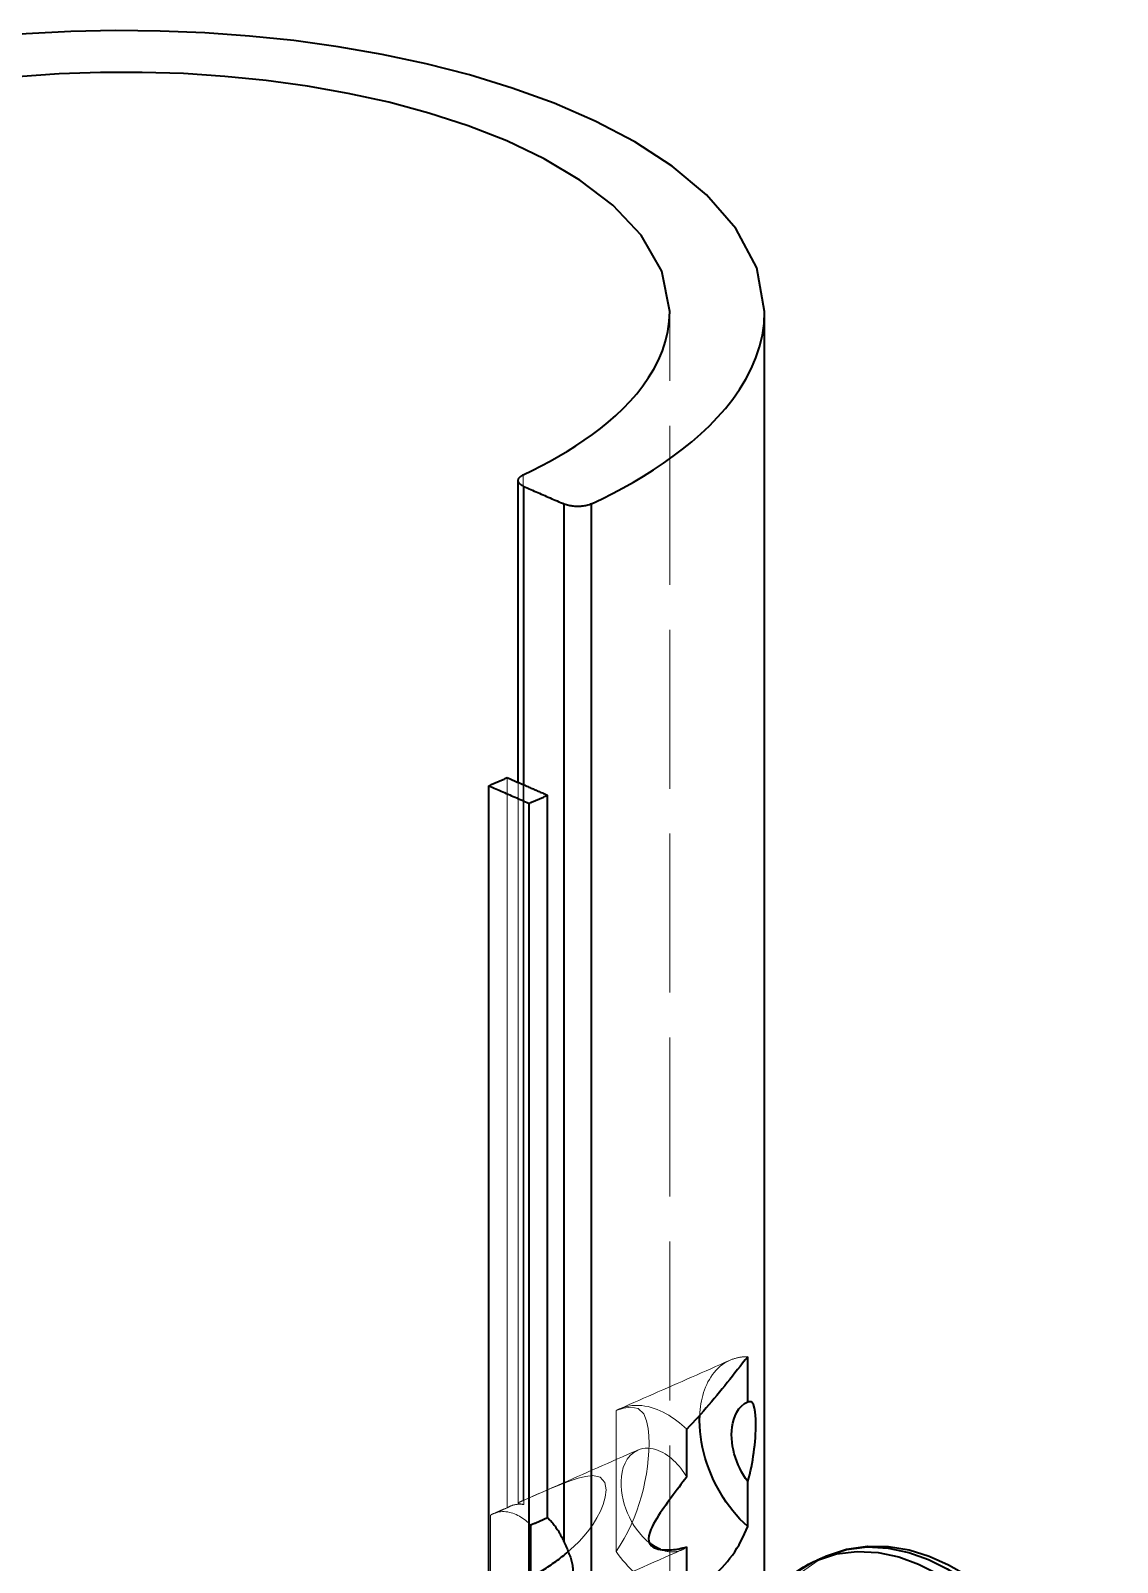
# Model space of a CAD drawing. Header units: millimetres. Extents: x 10 to 410, y 10 to 287.
# Drawn here: x 311.97 to 318.03, y 201.09 to 209.62 of the extents above; entities that cross this region are included whole.
import ezdxf

# ---------------------------------------------------------------- set-up
doc = ezdxf.new("R2010")
doc.units = ezdxf.units.MM
doc.linetypes.add('DASHED', pattern=[0.75, 0.5, -0.25])
doc.layers.add('HIDDEN', color=8, linetype='DASHED', lineweight=18)
doc.layers.add('VISIBLE', color=7, linetype='CONTINUOUS', lineweight=35)

msp = doc.modelspace()

# ---------------------------------------------------------------- linework, layer by layer
at = {"layer": 'HIDDEN'}
for points in [[(315.5361, 181.9274), (315.5361, 183.0634), (315.5361, 184.1994), (315.5361, 185.3355), (315.5361, 186.4715), (315.5361, 187.6075), (315.5361, 188.7436), (315.5361, 189.8796), (315.5361, 191.0156), (315.5361, 192.1517), (315.5361, 193.2877), (315.5361, 194.4237), (315.5361, 195.5598), (315.5361, 196.6958), (315.5361, 197.8318), (315.5361, 198.9679), (315.5361, 200.1039), (315.5361, 201.2399), (315.5361, 202.376), (315.5361, 203.512), (315.5361, 204.648), (315.5361, 205.7841), (315.5361, 206.9201), (315.5361, 208.0561)], [(314.72, 201.4328), (314.72, 201.6812), (314.72, 201.9296), (314.72, 202.1781), (314.72, 202.4265), (314.72, 202.6749), (314.72, 202.9234), (314.72, 203.1718), (314.72, 203.4203), (314.72, 203.6687), (314.72, 203.9171), (314.72, 204.1656), (314.72, 204.414), (314.72, 204.6625), (314.72, 204.9109), (314.72, 205.1593), (314.72, 205.4078), (314.72, 205.6562), (314.72, 205.9046), (314.72, 206.1531), (314.72, 206.4015), (314.72, 206.65), (314.72, 206.8984), (314.72, 207.1468)], [(314.6303, 201.3915), (314.6303, 201.5684), (314.6303, 201.7453), (314.6303, 201.9221), (314.6303, 202.099), (314.6303, 202.2759), (314.6303, 202.4528), (314.6303, 202.6297), (314.6303, 202.8066), (314.6303, 202.9835), (314.6303, 203.1604), (314.6303, 203.3373), (314.6303, 203.5142), (314.6303, 203.6911), (314.6303, 203.868), (314.6303, 204.0449), (314.6303, 204.2218), (314.6303, 204.3986), (314.6303, 204.5755), (314.6303, 204.7524), (314.6303, 204.9293), (314.6303, 205.1062), (314.6303, 205.2831), (314.6303, 205.46)], [(314.6916, 201.418), (314.6916, 201.5926), (314.6916, 201.7672), (314.6916, 201.9417), (314.6916, 202.1163), (314.6916, 202.2909), (314.6916, 202.4655), (314.6916, 202.64), (314.6916, 202.8146), (314.6916, 202.9892), (314.6916, 203.1638), (314.6916, 203.3383), (314.6916, 203.5129), (314.6916, 203.6875), (314.6916, 203.8621), (314.6916, 204.0366), (314.6916, 204.2112), (314.6916, 204.3858), (314.6916, 204.5603), (314.6916, 204.7349), (314.6916, 204.9095), (314.6916, 205.0841), (314.6916, 205.2586), (314.6916, 205.4332)], [(314.7227, 201.4103), (314.7227, 201.5846), (314.7227, 201.7589), (314.7227, 201.9332), (314.7227, 202.1075), (314.7227, 202.2819), (314.7227, 202.4562), (314.7227, 202.6305), (314.7227, 202.8048), (314.7227, 202.9791), (314.7227, 203.1535), (314.7227, 203.3278), (314.7227, 203.5021), (314.7227, 203.6764), (314.7227, 203.8507), (314.7227, 204.0251), (314.7227, 204.1994), (314.7227, 204.3737), (314.7227, 204.548), (314.7227, 204.7223), (314.7227, 204.8967), (314.7227, 205.071), (314.7227, 205.2453), (314.7227, 205.4196)], [(315.2563, 201.9431), (315.2831, 201.9549), (315.3099, 201.9667), (315.3366, 201.9785), (315.3634, 201.9903), (315.3902, 202.0021), (315.417, 202.0138), (315.4437, 202.0256), (315.4705, 202.0374), (315.4973, 202.0492), (315.5241, 202.061), (315.5508, 202.0728), (315.5776, 202.0845), (315.6044, 202.0963), (315.6312, 202.1081), (315.658, 202.1199), (315.6847, 202.1317), (315.7115, 202.1435), (315.7383, 202.1552), (315.7651, 202.167), (315.7918, 202.1788), (315.8186, 202.1906), (315.8454, 202.2024), (315.8722, 202.2142)], [(315.7034, 201.9077), (315.7043, 201.9237), (315.7058, 201.9396), (315.7077, 201.9555), (315.7101, 201.9714), (315.713, 201.9871), (315.7164, 202.0028), (315.7203, 202.0183), (315.7249, 202.0337), (315.73, 202.0488), (315.7357, 202.0638), (315.7421, 202.0785), (315.7491, 202.0929), (315.7568, 202.107), (315.7652, 202.1206), (315.7743, 202.1338), (315.7841, 202.1464), (315.7946, 202.1585), (315.8059, 202.1699), (315.8179, 202.1805), (315.8306, 202.1903), (315.8439, 202.1992), (315.8577, 202.2072), (315.8722, 202.2142)], [(315.8722, 202.2142), (315.8762, 202.2159), (315.8803, 202.2175), (315.8844, 202.2191), (315.8885, 202.2206), (315.8927, 202.222), (315.8969, 202.2234), (315.9011, 202.2246), (315.9054, 202.2258), (315.9096, 202.2269), (315.9139, 202.2279), (315.9182, 202.2288), (315.9226, 202.2296), (315.9269, 202.2304), (315.9312, 202.2311), (315.9356, 202.2317), (315.94, 202.2322), (315.9444, 202.2326), (315.9487, 202.233), (315.9531, 202.2333), (315.9575, 202.2335), (315.9619, 202.2336), (315.9663, 202.2337), (315.9707, 202.2337)], [(315.2373, 201.1487), (315.2606, 201.1842), (315.2823, 201.2207), (315.3023, 201.2582), (315.3207, 201.2965), (315.3375, 201.3355), (315.3527, 201.3752), (315.3662, 201.4154), (315.3783, 201.4562), (315.3889, 201.4973), (315.3979, 201.5388), (315.4056, 201.5806), (315.4118, 201.6226), (315.4165, 201.6649), (315.4196, 201.7072), (315.4208, 201.7497), (315.4198, 201.7921), (315.4159, 201.8344), (315.4073, 201.876), (315.3909, 201.915), (315.3607, 201.9443), (315.3196, 201.953), (315.2777, 201.9467), (315.2373, 201.9337)], [(315.2373, 201.9337), (315.2381, 201.9341), (315.2389, 201.9346), (315.2397, 201.935), (315.2405, 201.9355), (315.2413, 201.9359), (315.2422, 201.9363), (315.243, 201.9367), (315.2438, 201.9372), (315.2446, 201.9376), (315.2454, 201.938), (315.2463, 201.9384), (315.2471, 201.9388), (315.2479, 201.9392), (315.2488, 201.9397), (315.2496, 201.9401), (315.2504, 201.9405), (315.2513, 201.9408), (315.2521, 201.9412), (315.2529, 201.9416), (315.2538, 201.942), (315.2546, 201.9424), (315.2555, 201.9428), (315.2563, 201.9431)], [(315.2373, 201.1487), (315.2373, 201.1828), (315.2373, 201.2169), (315.2373, 201.2511), (315.2373, 201.2852), (315.2373, 201.3193), (315.2373, 201.3535), (315.2373, 201.3876), (315.2373, 201.4217), (315.2373, 201.4558), (315.2373, 201.49), (315.2373, 201.5241), (315.2373, 201.5582), (315.2373, 201.5924), (315.2373, 201.6265), (315.2373, 201.6606), (315.2373, 201.6948), (315.2373, 201.7289), (315.2373, 201.763), (315.2373, 201.7972), (315.2373, 201.8313), (315.2373, 201.8654), (315.2373, 201.8995), (315.2373, 201.9337)], [(315.2563, 201.9431), (315.2731, 201.9497), (315.2903, 201.955), (315.3079, 201.9588), (315.3257, 201.9614), (315.3437, 201.9626), (315.3617, 201.9625), (315.3796, 201.9612), (315.3975, 201.9588), (315.4152, 201.9554), (315.4326, 201.9509), (315.4498, 201.9456), (315.4667, 201.9394), (315.4833, 201.9324), (315.4996, 201.9247), (315.5155, 201.9163), (315.5311, 201.9072), (315.5463, 201.8976), (315.5612, 201.8875), (315.5758, 201.8769), (315.59, 201.8658), (315.6038, 201.8543), (315.6173, 201.8423), (315.6304, 201.83)], [(314.7143, 201.4303), (314.7423, 201.4426), (314.7703, 201.4549), (314.7982, 201.4672), (314.8262, 201.4795), (314.8542, 201.4918), (314.8821, 201.5041), (314.9101, 201.5164), (314.938, 201.5287), (314.966, 201.541), (314.994, 201.5533), (315.0219, 201.5656), (315.0499, 201.5779), (315.0778, 201.5902), (315.1058, 201.6026), (315.1338, 201.6149), (315.1617, 201.6272), (315.1897, 201.6395), (315.2176, 201.6518), (315.2456, 201.6641), (315.2736, 201.6764), (315.3015, 201.6887), (315.3295, 201.701), (315.3574, 201.7133)], [(315.422, 201.1973), (315.4023, 201.2142), (315.384, 201.2325), (315.3669, 201.252), (315.3511, 201.2726), (315.3365, 201.294), (315.3232, 201.3163), (315.3111, 201.3393), (315.3003, 201.3629), (315.2909, 201.387), (315.2827, 201.4117), (315.276, 201.4367), (315.2707, 201.4621), (315.267, 201.4878), (315.265, 201.5137), (315.2648, 201.5396), (315.2666, 201.5655), (315.2707, 201.5911), (315.2773, 201.6162), (315.2868, 201.6403), (315.2995, 201.663), (315.3155, 201.6833), (315.335, 201.7004), (315.3574, 201.7133)], [(315.3574, 201.7133), (315.3712, 201.7184), (315.3855, 201.7218), (315.4, 201.7237), (315.4147, 201.7239), (315.4293, 201.7227), (315.4437, 201.7202), (315.4579, 201.7164), (315.4718, 201.7116), (315.4853, 201.7058), (315.4984, 201.6991), (315.511, 201.6917), (315.5233, 201.6837), (315.5351, 201.675), (315.5465, 201.6657), (315.5574, 201.656), (315.568, 201.6458), (315.5781, 201.6352), (315.5879, 201.6242), (315.5972, 201.6128), (315.6061, 201.6012), (315.6146, 201.5892), (315.6227, 201.577), (315.6304, 201.5645)], [(314.9706, 201.1479), (315.0013, 201.1756), (315.0307, 201.2047), (315.0586, 201.2352), (315.0847, 201.2673), (315.1088, 201.3009), (315.1306, 201.336), (315.1496, 201.3727), (315.1653, 201.4109), (315.1766, 201.4507), (315.1814, 201.4917), (315.1746, 201.5322), (315.1476, 201.5624), (315.1076, 201.571), (315.0665, 201.5668), (315.0264, 201.5569), (314.987, 201.5442), (314.9482, 201.5299), (314.9098, 201.5146), (314.8717, 201.4987), (314.8336, 201.4824), (314.7957, 201.466), (314.7578, 201.4494), (314.72, 201.4328)], [(314.555, 201.3601), (314.559, 201.3619), (314.5631, 201.3637), (314.5671, 201.3655), (314.5712, 201.3673), (314.5752, 201.3691), (314.5793, 201.3709), (314.5834, 201.3726), (314.5874, 201.3744), (314.5915, 201.3762), (314.5955, 201.378), (314.5996, 201.3798), (314.6036, 201.3816), (314.6077, 201.3834), (314.6118, 201.3851), (314.6158, 201.3869), (314.6199, 201.3887), (314.6239, 201.3905), (314.628, 201.3923), (314.632, 201.3941), (314.6361, 201.3959), (314.6402, 201.3976), (314.6442, 201.3994), (314.6483, 201.4012)], [(314.6303, 201.3915), (314.6311, 201.392), (314.6318, 201.3924), (314.6326, 201.3929), (314.6333, 201.3934), (314.6341, 201.3938), (314.6348, 201.3943), (314.6356, 201.3947), (314.6364, 201.3952), (314.6372, 201.3956), (314.6379, 201.3961), (314.6387, 201.3965), (314.6395, 201.3969), (314.6403, 201.3973), (314.6411, 201.3978), (314.6418, 201.3982), (314.6426, 201.3986), (314.6434, 201.399), (314.6442, 201.3993), (314.645, 201.3997), (314.6458, 201.4001), (314.6467, 201.4005), (314.6475, 201.4009), (314.6483, 201.4012)], [(314.6483, 201.4012), (314.6513, 201.4025), (314.6544, 201.4037), (314.6575, 201.4048), (314.6606, 201.4059), (314.6638, 201.4068), (314.667, 201.4077), (314.6702, 201.4085), (314.6734, 201.4092), (314.6766, 201.4098), (314.6799, 201.4104), (314.6832, 201.4108), (314.6864, 201.4112), (314.6897, 201.4115), (314.693, 201.4117), (314.6963, 201.4119), (314.6996, 201.4119), (314.7029, 201.4119), (314.7062, 201.4118), (314.7095, 201.4116), (314.7128, 201.4114), (314.7161, 201.4111), (314.7194, 201.4107), (314.7227, 201.4103)], [(314.6916, 201.418), (314.692, 201.4191), (314.6928, 201.4199), (314.6938, 201.4205), (314.6947, 201.4211), (314.6957, 201.4217), (314.6967, 201.4222), (314.6977, 201.4227), (314.6988, 201.4233), (314.6998, 201.4237), (314.7008, 201.4242), (314.7018, 201.4247), (314.7029, 201.4252), (314.7039, 201.4257), (314.705, 201.4261), (314.706, 201.4266), (314.707, 201.4271), (314.7081, 201.4275), (314.7091, 201.428), (314.7102, 201.4284), (314.7112, 201.4289), (314.7123, 201.4294), (314.7133, 201.4298), (314.7143, 201.4303)], [(314.7227, 201.4103), (314.7213, 201.4105), (314.7199, 201.4107), (314.7184, 201.4109), (314.717, 201.4111), (314.7156, 201.4113), (314.7142, 201.4116), (314.7128, 201.4118), (314.7114, 201.412), (314.71, 201.4123), (314.7086, 201.4125), (314.7073, 201.4127), (314.7059, 201.413), (314.7045, 201.4133), (314.7031, 201.4135), (314.7017, 201.4138), (314.7003, 201.4141), (314.6989, 201.4144), (314.6975, 201.4148), (314.6962, 201.4152), (314.6948, 201.4156), (314.6935, 201.4161), (314.6923, 201.4169), (314.6916, 201.418)], [(314.7143, 201.4303), (314.7146, 201.4304), (314.7148, 201.4305), (314.7151, 201.4306), (314.7153, 201.4307), (314.7156, 201.4308), (314.7158, 201.4309), (314.7161, 201.431), (314.7163, 201.4311), (314.7165, 201.4313), (314.7168, 201.4314), (314.717, 201.4315), (314.7173, 201.4316), (314.7175, 201.4317), (314.7178, 201.4318), (314.718, 201.4319), (314.7183, 201.432), (314.7185, 201.4321), (314.7187, 201.4322), (314.719, 201.4323), (314.7192, 201.4324), (314.7195, 201.4325), (314.7197, 201.4327), (314.72, 201.4328)], [(314.537, 201.3504), (314.5411, 201.3522), (314.5451, 201.354), (314.5492, 201.3558), (314.5532, 201.3575), (314.5573, 201.3593), (314.5613, 201.3611), (314.5654, 201.3629), (314.5695, 201.3647), (314.5735, 201.3665), (314.5776, 201.3683), (314.5816, 201.37), (314.5857, 201.3718), (314.5897, 201.3736), (314.5938, 201.3754), (314.5979, 201.3772), (314.6019, 201.379), (314.606, 201.3808), (314.61, 201.3825), (314.6141, 201.3843), (314.6181, 201.3861), (314.6222, 201.3879), (314.6263, 201.3897), (314.6303, 201.3915)], [(314.537, 201.3504), (314.5378, 201.3509), (314.5385, 201.3514), (314.5393, 201.3518), (314.54, 201.3523), (314.5408, 201.3528), (314.5415, 201.3532), (314.5423, 201.3537), (314.5431, 201.3541), (314.5438, 201.3546), (314.5446, 201.355), (314.5454, 201.3554), (314.5462, 201.3559), (314.547, 201.3563), (314.5477, 201.3567), (314.5485, 201.3571), (314.5493, 201.3575), (314.5501, 201.3579), (314.5509, 201.3583), (314.5517, 201.3587), (314.5525, 201.359), (314.5533, 201.3594), (314.5542, 201.3598), (314.555, 201.3601)], [(314.537, 200.9362), (314.537, 200.9543), (314.537, 200.9723), (314.537, 200.9903), (314.537, 201.0083), (314.537, 201.0263), (314.537, 201.0443), (314.537, 201.0623), (314.537, 201.0803), (314.537, 201.0983), (314.537, 201.1163), (314.537, 201.1343), (314.537, 201.1523), (314.537, 201.1703), (314.537, 201.1883), (314.537, 201.2063), (314.537, 201.2244), (314.537, 201.2424), (314.537, 201.2604), (314.537, 201.2784), (314.537, 201.2964), (314.537, 201.3144), (314.537, 201.3324), (314.537, 201.3504)], [(314.555, 201.3601), (314.5642, 201.3638), (314.5738, 201.3667), (314.5835, 201.3688), (314.5934, 201.3702), (314.6034, 201.3708), (314.6133, 201.3707), (314.6233, 201.37), (314.6331, 201.3686), (314.6429, 201.3666), (314.6526, 201.3641), (314.6621, 201.3611), (314.6714, 201.3576), (314.6806, 201.3537), (314.6895, 201.3493), (314.6983, 201.3446), (314.7069, 201.3396), (314.7153, 201.3342), (314.7235, 201.3286), (314.7316, 201.3226), (314.7394, 201.3164), (314.747, 201.31), (314.7544, 201.3033), (314.7616, 201.2965)], [(314.8932, 200.8447), (314.924, 200.8583), (314.9548, 200.8719), (314.9857, 200.8855), (315.0165, 200.899), (315.0473, 200.9126), (315.0782, 200.9262), (315.109, 200.9397), (315.1398, 200.9533), (315.1707, 200.9669), (315.2015, 200.9804), (315.2323, 200.994), (315.2632, 201.0076), (315.294, 201.0211), (315.3248, 201.0347), (315.3557, 201.0483), (315.3865, 201.0619), (315.4173, 201.0754), (315.4482, 201.089), (315.479, 201.1026), (315.5098, 201.1161), (315.5407, 201.1297), (315.5715, 201.1433), (315.6023, 201.1568)], [(315.6304, 200.9084), (315.6095, 200.9074), (315.5886, 200.9081), (315.5678, 200.9104), (315.5473, 200.9142), (315.527, 200.9192), (315.507, 200.9256), (315.4875, 200.933), (315.4684, 200.9415), (315.4497, 200.9509), (315.4315, 200.9612), (315.4138, 200.9723), (315.3965, 200.9841), (315.3797, 200.9965), (315.3634, 201.0096), (315.3475, 201.0233), (315.3321, 201.0374), (315.3172, 201.0521), (315.3028, 201.0672), (315.2888, 201.0828), (315.2752, 201.0987), (315.2621, 201.115), (315.2495, 201.1317), (315.2373, 201.1487)], [(315.6023, 201.1568), (315.5976, 201.1549), (315.5927, 201.1531), (315.5878, 201.1515), (315.5828, 201.1501), (315.5778, 201.149), (315.5727, 201.148), (315.5676, 201.1472), (315.5624, 201.1467), (315.5573, 201.1463), (315.5521, 201.1461), (315.5469, 201.1462), (315.5418, 201.1464), (315.5366, 201.1467), (315.5315, 201.1473), (315.5264, 201.148), (315.5213, 201.1489), (315.5162, 201.1499), (315.5112, 201.1511), (315.5062, 201.1524), (315.5012, 201.1539), (315.4963, 201.1555), (315.4914, 201.1572), (315.4866, 201.1591)], [(315.6304, 201.1739), (315.6293, 201.1731), (315.6282, 201.1722), (315.627, 201.1713), (315.6259, 201.1705), (315.6247, 201.1696), (315.6235, 201.1688), (315.6224, 201.168), (315.6212, 201.1672), (315.62, 201.1664), (315.6188, 201.1656), (315.6176, 201.1648), (315.6163, 201.1641), (315.6151, 201.1634), (315.6139, 201.1626), (315.6126, 201.1619), (315.6113, 201.1612), (315.6101, 201.1606), (315.6088, 201.1599), (315.6075, 201.1593), (315.6062, 201.1586), (315.6049, 201.158), (315.6036, 201.1574), (315.6023, 201.1568)], [(317.5036, 198.4862), (317.3487, 198.4423), (317.1876, 198.4395), (317.0297, 198.4722), (316.8802, 198.5327), (316.741, 198.6144), (316.6127, 198.7124), (316.4954, 198.8233), (316.3887, 198.9444), (316.2925, 199.0741), (316.2066, 199.2108), (316.131, 199.3535), (316.066, 199.5013), (316.0118, 199.6534), (315.969, 199.8091), (315.9385, 199.9676), (315.9212, 200.1281), (315.9187, 200.2895), (315.933, 200.4503), (315.9668, 200.6081), (316.0233, 200.7592), (316.1058, 200.8977), (316.2167, 201.0147), (316.3537, 201.0992)], [(317.5312, 198.4993), (317.3769, 198.4636), (317.2185, 198.4672), (317.0642, 198.5038), (316.9184, 198.5664), (316.7827, 198.6488), (316.6576, 198.7466), (316.5431, 198.8566), (316.4389, 198.9763), (316.3447, 199.1042), (316.2606, 199.2389), (316.1864, 199.3793), (316.1225, 199.5247), (316.069, 199.6742), (316.0266, 199.8272), (315.9959, 199.983), (315.978, 200.1408), (315.9742, 200.2995), (315.9866, 200.4578), (316.0175, 200.6135), (316.0699, 200.7633), (316.1471, 200.9018), (316.2515, 201.0211), (316.382, 201.1107)]]:
    msp.add_lwpolyline(points, dxfattribs=at)
at = {"layer": 'VISIBLE'}
for points in [[(316.0648, 208.0561), (316.0211, 208.3002), (315.9048, 208.5196), (315.7415, 208.7073), (315.5499, 208.8663), (315.3407, 209.0015), (315.1202, 209.1172), (314.8917, 209.2166), (314.6577, 209.3019), (314.4195, 209.3749), (314.1782, 209.4369), (313.9345, 209.4889), (313.6891, 209.5317), (313.4423, 209.5657), (313.1945, 209.5915), (312.946, 209.6092), (312.697, 209.6192), (312.4479, 209.6216), (312.1988, 209.6163), (311.95, 209.6033), (311.7017, 209.5824), (311.4543, 209.5535), (311.2079, 209.5161), (310.9631, 209.4699)], [(315.5361, 208.0561), (315.4923, 208.2817), (315.3774, 208.4814), (315.219, 208.6492), (315.0354, 208.7894), (314.8367, 208.9072), (314.6282, 209.0068), (314.413, 209.0912), (314.1932, 209.1626), (313.97, 209.2226), (313.7443, 209.2722), (313.5167, 209.3124), (313.2877, 209.3438), (313.0577, 209.3668), (312.8271, 209.3819), (312.5961, 209.3891), (312.365, 209.3885), (312.134, 209.3803), (311.9034, 209.3642), (311.6736, 209.34), (311.4447, 209.3074), (311.2174, 209.266), (310.9919, 209.215), (310.7691, 209.1536)], [(314.72, 207.1468), (314.7703, 207.1711), (314.8202, 207.1964), (314.8695, 207.2228), (314.9182, 207.2502), (314.9663, 207.2788), (315.0136, 207.3086), (315.0601, 207.3396), (315.1057, 207.372), (315.1502, 207.4058), (315.1936, 207.4411), (315.2356, 207.478), (315.2762, 207.5165), (315.315, 207.5568), (315.3518, 207.5989), (315.3864, 207.6428), (315.4184, 207.6886), (315.4474, 207.7364), (315.4731, 207.7861), (315.495, 207.8375), (315.5126, 207.8906), (315.5255, 207.945), (315.5334, 208.0003), (315.5361, 208.0561)], [(315.0992, 206.9852), (315.1587, 207.0137), (315.2176, 207.0434), (315.2759, 207.0744), (315.3335, 207.1066), (315.3903, 207.1402), (315.4463, 207.1752), (315.5013, 207.2118), (315.5551, 207.2499), (315.6078, 207.2896), (315.6591, 207.3312), (315.7088, 207.3746), (315.7568, 207.4199), (315.8027, 207.4673), (315.8464, 207.5168), (315.8873, 207.5686), (315.9252, 207.6226), (315.9596, 207.6789), (315.9901, 207.7375), (316.016, 207.7982), (316.0369, 207.8607), (316.0522, 207.9249), (316.0616, 207.9902), (316.0648, 208.0561)], [(316.0648, 199.7473), (316.0648, 200.1086), (316.0648, 200.4698), (316.0648, 200.8311), (316.0648, 201.1923), (316.0648, 201.5536), (316.0648, 201.9149), (316.0648, 202.2761), (316.0648, 202.6374), (316.0648, 202.9986), (316.0648, 203.3599), (316.0648, 203.7211), (316.0648, 204.0824), (316.0648, 204.4436), (316.0648, 204.8049), (316.0648, 205.1661), (316.0648, 205.5274), (316.0648, 205.8886), (316.0648, 206.2499), (316.0648, 206.6111), (316.0648, 206.9724), (316.0648, 207.3336), (316.0648, 207.6949), (316.0648, 208.0561)], [(314.6916, 207.1152), (314.6917, 207.1171), (314.6919, 207.1191), (314.6924, 207.121), (314.693, 207.1228), (314.6938, 207.1246), (314.6947, 207.1263), (314.6957, 207.128), (314.6968, 207.1296), (314.698, 207.1311), (314.6993, 207.1326), (314.7006, 207.134), (314.702, 207.1353), (314.7035, 207.1366), (314.705, 207.1378), (314.7065, 207.139), (314.7081, 207.1401), (314.7097, 207.1412), (314.7114, 207.1422), (314.7131, 207.1432), (314.7148, 207.1442), (314.7165, 207.1451), (314.7182, 207.146), (314.72, 207.1468)], [(314.7227, 207.0824), (314.7208, 207.0832), (314.7189, 207.0841), (314.717, 207.085), (314.7152, 207.086), (314.7134, 207.087), (314.7116, 207.088), (314.7098, 207.0891), (314.7081, 207.0903), (314.7064, 207.0915), (314.7048, 207.0928), (314.7032, 207.0941), (314.7016, 207.0955), (314.7002, 207.0969), (314.6987, 207.0984), (314.6974, 207.1), (314.6962, 207.1017), (314.695, 207.1034), (314.694, 207.1052), (314.6932, 207.1071), (314.6925, 207.1091), (314.692, 207.1111), (314.6917, 207.1131), (314.6916, 207.1152)], [(314.6916, 205.4332), (314.6916, 205.5063), (314.6916, 205.5795), (314.6916, 205.6526), (314.6916, 205.7257), (314.6916, 205.7989), (314.6916, 205.872), (314.6916, 205.9451), (314.6916, 206.0183), (314.6916, 206.0914), (314.6916, 206.1645), (314.6916, 206.2376), (314.6916, 206.3108), (314.6916, 206.3839), (314.6916, 206.457), (314.6916, 206.5302), (314.6916, 206.6033), (314.6916, 206.6764), (314.6916, 206.7496), (314.6916, 206.8227), (314.6916, 206.8958), (314.6916, 206.9689), (314.6916, 207.0421), (314.6916, 207.1152)], [(314.7227, 207.0824), (314.7324, 207.0781), (314.7422, 207.0738), (314.752, 207.0695), (314.7617, 207.0653), (314.7715, 207.061), (314.7813, 207.0567), (314.7911, 207.0524), (314.8008, 207.0482), (314.8106, 207.0439), (314.8204, 207.0396), (314.8301, 207.0353), (314.8399, 207.0311), (314.8497, 207.0268), (314.8595, 207.0225), (314.8692, 207.0182), (314.879, 207.014), (314.8888, 207.0097), (314.8985, 207.0054), (314.9083, 207.0011), (314.9181, 206.9969), (314.9279, 206.9926), (314.9376, 206.9883), (314.9474, 206.9841)], [(314.7227, 205.4196), (314.7227, 205.4919), (314.7227, 205.5642), (314.7227, 205.6365), (314.7227, 205.7088), (314.7227, 205.7811), (314.7227, 205.8534), (314.7227, 205.9257), (314.7227, 205.998), (314.7227, 206.0703), (314.7227, 206.1425), (314.7227, 206.2148), (314.7227, 206.2871), (314.7227, 206.3594), (314.7227, 206.4317), (314.7227, 206.504), (314.7227, 206.5763), (314.7227, 206.6486), (314.7227, 206.7209), (314.7227, 206.7932), (314.7227, 206.8655), (314.7227, 206.9378), (314.7227, 207.0101), (314.7227, 207.0824)], [(315.0992, 206.9852), (315.093, 206.9825), (315.0866, 206.9802), (315.0802, 206.9782), (315.0736, 206.9764), (315.0671, 206.9749), (315.0604, 206.9737), (315.0537, 206.9726), (315.047, 206.9718), (315.0403, 206.9712), (315.0335, 206.9708), (315.0268, 206.9706), (315.02, 206.9705), (315.0133, 206.9707), (315.0065, 206.971), (314.9998, 206.9716), (314.9931, 206.9723), (314.9864, 206.9732), (314.9797, 206.9744), (314.9731, 206.9758), (314.9666, 206.9774), (314.9601, 206.9793), (314.9537, 206.9815), (314.9474, 206.9841)], [(314.9474, 201.2017), (314.9474, 201.4531), (314.9474, 201.7046), (314.9474, 201.956), (314.9474, 202.2074), (314.9474, 202.4588), (314.9474, 202.7102), (314.9474, 202.9616), (314.9474, 203.213), (314.9474, 203.4644), (314.9474, 203.7158), (314.9474, 203.9672), (314.9474, 204.2186), (314.9474, 204.47), (314.9474, 204.7214), (314.9474, 204.9728), (314.9474, 205.2242), (314.9474, 205.4756), (314.9474, 205.727), (314.9474, 205.9784), (314.9474, 206.2298), (314.9474, 206.4812), (314.9474, 206.7326), (314.9474, 206.9841)], [(315.0992, 199.3017), (315.0992, 199.6358), (315.0992, 199.9698), (315.0992, 200.3039), (315.0992, 200.6379), (315.0992, 200.972), (315.0992, 201.3061), (315.0992, 201.6401), (315.0992, 201.9742), (315.0992, 202.3083), (315.0992, 202.6423), (315.0992, 202.9764), (315.0992, 203.3105), (315.0992, 203.6445), (315.0992, 203.9786), (315.0992, 204.3127), (315.0992, 204.6467), (315.0992, 204.9808), (315.0992, 205.3148), (315.0992, 205.6489), (315.0992, 205.983), (315.0992, 206.317), (315.0992, 206.6511), (315.0992, 206.9852)], [(314.5277, 205.4148), (314.5321, 205.4168), (314.5366, 205.4188), (314.5411, 205.4207), (314.5455, 205.4227), (314.55, 205.4247), (314.5545, 205.4266), (314.5589, 205.4286), (314.5634, 205.4305), (314.5678, 205.4325), (314.5723, 205.4345), (314.5768, 205.4364), (314.5812, 205.4384), (314.5857, 205.4404), (314.5902, 205.4423), (314.5946, 205.4443), (314.5991, 205.4463), (314.6035, 205.4482), (314.608, 205.4502), (314.6125, 205.4521), (314.6169, 205.4541), (314.6214, 205.4561), (314.6259, 205.458), (314.6303, 205.46)], [(314.5277, 199.0379), (314.5277, 199.3152), (314.5277, 199.5924), (314.5277, 199.8697), (314.5277, 200.1469), (314.5277, 200.4242), (314.5277, 200.7015), (314.5277, 200.9787), (314.5277, 201.256), (314.5277, 201.5332), (314.5277, 201.8105), (314.5277, 202.0877), (314.5277, 202.365), (314.5277, 202.6423), (314.5277, 202.9195), (314.5277, 203.1968), (314.5277, 203.474), (314.5277, 203.7513), (314.5277, 204.0285), (314.5277, 204.3058), (314.5277, 204.5831), (314.5277, 204.8603), (314.5277, 205.1376), (314.5277, 205.4148)], [(314.5277, 205.4148), (314.5374, 205.4106), (314.5472, 205.4063), (314.557, 205.402), (314.5667, 205.3977), (314.5765, 205.3935), (314.5863, 205.3892), (314.596, 205.3849), (314.6058, 205.3807), (314.6156, 205.3764), (314.6253, 205.3721), (314.6351, 205.3678), (314.6449, 205.3636), (314.6546, 205.3593), (314.6644, 205.355), (314.6742, 205.3508), (314.6839, 205.3465), (314.6937, 205.3422), (314.7035, 205.3379), (314.7132, 205.3337), (314.723, 205.3294), (314.7328, 205.3251), (314.7425, 205.3209), (314.7523, 205.3166)], [(314.6303, 205.46), (314.6343, 205.4582), (314.6383, 205.4565), (314.6424, 205.4547), (314.6464, 205.453), (314.6504, 205.4512), (314.6544, 205.4495), (314.6584, 205.4477), (314.6624, 205.446), (314.6665, 205.4442), (314.6705, 205.4424), (314.6745, 205.4407), (314.6785, 205.4389), (314.6825, 205.4372), (314.6865, 205.4354), (314.6905, 205.4337), (314.6946, 205.4319), (314.6986, 205.4302), (314.7026, 205.4284), (314.7066, 205.4266), (314.7106, 205.4249), (314.7146, 205.4231), (314.7186, 205.4214), (314.7227, 205.4196)], [(314.7227, 205.4196), (314.7284, 205.4171), (314.7342, 205.4146), (314.7399, 205.4121), (314.7457, 205.4096), (314.7514, 205.407), (314.7572, 205.4045), (314.7629, 205.402), (314.7687, 205.3995), (314.7744, 205.397), (314.7802, 205.3945), (314.7859, 205.3919), (314.7917, 205.3894), (314.7974, 205.3869), (314.8032, 205.3844), (314.8089, 205.3819), (314.8147, 205.3794), (314.8204, 205.3768), (314.8262, 205.3743), (314.8319, 205.3718), (314.8377, 205.3693), (314.8434, 205.3668), (314.8492, 205.3643), (314.855, 205.3618)], [(314.7523, 205.3166), (314.7568, 205.3185), (314.7612, 205.3205), (314.7657, 205.3225), (314.7702, 205.3244), (314.7746, 205.3264), (314.7791, 205.3284), (314.7835, 205.3303), (314.788, 205.3323), (314.7925, 205.3343), (314.7969, 205.3362), (314.8014, 205.3382), (314.8059, 205.3401), (314.8103, 205.3421), (314.8148, 205.3441), (314.8193, 205.346), (314.8237, 205.348), (314.8282, 205.35), (314.8326, 205.3519), (314.8371, 205.3539), (314.8416, 205.3559), (314.846, 205.3578), (314.8505, 205.3598), (314.855, 205.3618)], [(314.855, 201.3375), (314.855, 201.5125), (314.855, 201.6875), (314.855, 201.8624), (314.855, 202.0374), (314.855, 202.2124), (314.855, 202.3873), (314.855, 202.5623), (314.855, 202.7373), (314.855, 202.9122), (314.855, 203.0872), (314.855, 203.2622), (314.855, 203.4371), (314.855, 203.6121), (314.855, 203.7871), (314.855, 203.962), (314.855, 204.137), (314.855, 204.312), (314.855, 204.4869), (314.855, 204.6619), (314.855, 204.8369), (314.855, 205.0118), (314.855, 205.1868), (314.855, 205.3618)], [(314.7523, 199.1416), (314.7523, 199.4101), (314.7523, 199.6786), (314.7523, 199.947), (314.7523, 200.2155), (314.7523, 200.484), (314.7523, 200.7525), (314.7523, 201.0209), (314.7523, 201.2894), (314.7523, 201.5579), (314.7523, 201.8264), (314.7523, 202.0949), (314.7523, 202.3633), (314.7523, 202.6318), (314.7523, 202.9003), (314.7523, 203.1688), (314.7523, 203.4372), (314.7523, 203.7057), (314.7523, 203.9742), (314.7523, 204.2427), (314.7523, 204.5111), (314.7523, 204.7796), (314.7523, 205.0481), (314.7523, 205.3166)], [(315.9707, 202.2337), (315.9561, 202.216), (315.9417, 202.1981), (315.9275, 202.18), (315.9134, 202.1619), (315.8992, 202.1438), (315.8851, 202.1257), (315.8709, 202.1076), (315.8567, 202.0896), (315.8424, 202.0717), (315.828, 202.0538), (315.8135, 202.036), (315.7989, 202.0182), (315.7842, 202.0006), (315.7694, 201.983), (315.7544, 201.9656), (315.7394, 201.9482), (315.7242, 201.931), (315.7089, 201.9139), (315.6935, 201.8968), (315.6779, 201.8799), (315.6622, 201.8632), (315.6464, 201.8465), (315.6304, 201.83)], [(315.9707, 201.9831), (315.9707, 201.994), (315.9707, 202.0049), (315.9707, 202.0158), (315.9707, 202.0267), (315.9707, 202.0376), (315.9707, 202.0485), (315.9707, 202.0594), (315.9707, 202.0703), (315.9707, 202.0812), (315.9707, 202.0921), (315.9707, 202.103), (315.9707, 202.1139), (315.9707, 202.1248), (315.9707, 202.1357), (315.9707, 202.1465), (315.9707, 202.1574), (315.9707, 202.1683), (315.9707, 202.1792), (315.9707, 202.1901), (315.9707, 202.201), (315.9707, 202.2119), (315.9707, 202.2228), (315.9707, 202.2337)], [(315.9707, 201.2878), (315.9483, 201.3082), (315.9268, 201.3295), (315.9064, 201.3518), (315.8868, 201.3749), (315.8682, 201.3988), (315.8506, 201.4234), (315.8338, 201.4487), (315.818, 201.4745), (315.8032, 201.5009), (315.7893, 201.5278), (315.7763, 201.5551), (315.7643, 201.5829), (315.7532, 201.6111), (315.7432, 201.6397), (315.7342, 201.6686), (315.7262, 201.6978), (315.7193, 201.7272), (315.7135, 201.757), (315.7089, 201.7869), (315.7055, 201.817), (315.7034, 201.8472), (315.7026, 201.8774), (315.7034, 201.9077)], [(315.9707, 201.5384), (315.9583, 201.556), (315.9467, 201.5742), (315.9359, 201.593), (315.9261, 201.6122), (315.9171, 201.6318), (315.909, 201.6518), (315.9019, 201.6722), (315.8956, 201.6929), (315.8904, 201.7138), (315.8862, 201.735), (315.8831, 201.7564), (315.8812, 201.7779), (315.8805, 201.7995), (315.8811, 201.8211), (315.8832, 201.8425), (315.8869, 201.8638), (315.8924, 201.8847), (315.8998, 201.905), (315.9094, 201.9243), (315.9212, 201.9424), (315.9355, 201.9586), (315.9521, 201.9723), (315.9707, 201.9831)], [(315.9707, 201.5384), (315.9764, 201.5583), (315.9816, 201.5783), (315.9864, 201.5984), (315.9908, 201.6185), (315.9948, 201.6388), (315.9984, 201.6592), (316.0017, 201.6796), (316.0046, 201.7), (316.0072, 201.7205), (316.0095, 201.7411), (316.0114, 201.7616), (316.0131, 201.7822), (316.0144, 201.8029), (316.0153, 201.8235), (316.0159, 201.8442), (316.016, 201.8648), (316.0156, 201.8855), (316.0145, 201.9061), (316.0125, 201.9267), (316.0091, 201.9471), (316.0031, 201.9668), (315.9907, 201.9829), (315.9707, 201.9831)], [(315.6304, 201.5645), (315.6304, 201.576), (315.6304, 201.5876), (315.6304, 201.5991), (315.6304, 201.6107), (315.6304, 201.6222), (315.6304, 201.6338), (315.6304, 201.6453), (315.6304, 201.6569), (315.6304, 201.6684), (315.6304, 201.6799), (315.6304, 201.6915), (315.6304, 201.703), (315.6304, 201.7146), (315.6304, 201.7261), (315.6304, 201.7377), (315.6304, 201.7492), (315.6304, 201.7608), (315.6304, 201.7723), (315.6304, 201.7838), (315.6304, 201.7954), (315.6304, 201.8069), (315.6304, 201.8185), (315.6304, 201.83)], [(315.6304, 201.5645), (315.6197, 201.5503), (315.609, 201.5361), (315.5983, 201.5219), (315.5876, 201.5076), (315.5769, 201.4934), (315.5663, 201.4791), (315.5557, 201.4648), (315.5451, 201.4505), (315.5346, 201.4361), (315.5242, 201.4217), (315.5138, 201.4072), (315.5036, 201.3926), (315.4935, 201.378), (315.4835, 201.3632), (315.4738, 201.3483), (315.4643, 201.3332), (315.4551, 201.318), (315.4464, 201.3025), (315.4382, 201.2867), (315.4308, 201.2705), (315.4245, 201.2538), (315.4199, 201.2366), (315.4181, 201.219)], [(315.9707, 201.2878), (315.9707, 201.2987), (315.9707, 201.3096), (315.9707, 201.3205), (315.9707, 201.3314), (315.9707, 201.3423), (315.9707, 201.3532), (315.9707, 201.3641), (315.9707, 201.375), (315.9707, 201.3859), (315.9707, 201.3968), (315.9707, 201.4077), (315.9707, 201.4186), (315.9707, 201.4295), (315.9707, 201.4403), (315.9707, 201.4512), (315.9707, 201.4621), (315.9707, 201.473), (315.9707, 201.4839), (315.9707, 201.4948), (315.9707, 201.5057), (315.9707, 201.5166), (315.9707, 201.5275), (315.9707, 201.5384)], [(314.7616, 201.2965), (314.7657, 201.2982), (314.7698, 201.3), (314.7738, 201.3018), (314.7779, 201.3036), (314.7819, 201.3054), (314.786, 201.3072), (314.79, 201.309), (314.7941, 201.3107), (314.7982, 201.3125), (314.8022, 201.3143), (314.8063, 201.3161), (314.8103, 201.3179), (314.8144, 201.3197), (314.8184, 201.3215), (314.8225, 201.3232), (314.8266, 201.325), (314.8306, 201.3268), (314.8347, 201.3286), (314.8387, 201.3304), (314.8428, 201.3322), (314.8468, 201.3339), (314.8509, 201.3357), (314.855, 201.3375)], [(314.855, 201.3375), (314.86, 201.3324), (314.865, 201.3273), (314.8699, 201.322), (314.8747, 201.3167), (314.8794, 201.3112), (314.884, 201.3057), (314.8885, 201.3001), (314.8929, 201.2944), (314.8972, 201.2887), (314.9014, 201.2829), (314.9055, 201.277), (314.9096, 201.271), (314.9135, 201.265), (314.9173, 201.2589), (314.921, 201.2528), (314.9247, 201.2466), (314.9282, 201.2403), (314.9317, 201.234), (314.935, 201.2277), (314.9382, 201.2213), (314.9414, 201.2148), (314.9445, 201.2083), (314.9474, 201.2017)], [(314.7616, 200.7937), (314.7616, 200.8155), (314.7616, 200.8374), (314.7616, 200.8593), (314.7616, 200.8811), (314.7616, 200.903), (314.7616, 200.9248), (314.7616, 200.9467), (314.7616, 200.9686), (314.7616, 200.9904), (314.7616, 201.0123), (314.7616, 201.0341), (314.7616, 201.056), (314.7616, 201.0779), (314.7616, 201.0997), (314.7616, 201.1216), (314.7616, 201.1434), (314.7616, 201.1653), (314.7616, 201.1872), (314.7616, 201.209), (314.7616, 201.2309), (314.7616, 201.2527), (314.7616, 201.2746), (314.7616, 201.2965)], [(315.6304, 200.9084), (315.6498, 200.92), (315.669, 200.932), (315.688, 200.9444), (315.7067, 200.9571), (315.7251, 200.9703), (315.7431, 200.9839), (315.7608, 200.9981), (315.7781, 201.0126), (315.795, 201.0277), (315.8113, 201.0433), (315.8272, 201.0594), (315.8426, 201.0761), (315.8574, 201.0932), (315.8716, 201.1108), (315.8851, 201.1289), (315.8981, 201.1475), (315.9104, 201.1665), (315.922, 201.1859), (315.933, 201.2056), (315.9434, 201.2257), (315.9531, 201.2462), (315.9622, 201.2669), (315.9707, 201.2878)], [(314.7616, 201.0059), (314.7713, 201.0112), (314.7809, 201.0166), (314.7905, 201.022), (314.8, 201.0275), (314.8095, 201.0331), (314.8189, 201.0388), (314.8283, 201.0445), (314.8377, 201.0503), (314.8469, 201.0562), (314.8562, 201.0622), (314.8654, 201.0683), (314.8745, 201.0744), (314.8836, 201.0807), (314.8926, 201.087), (314.9015, 201.0934), (314.9104, 201.0999), (314.9192, 201.1065), (314.928, 201.1131), (314.9367, 201.1199), (314.9453, 201.1267), (314.9538, 201.1337), (314.9623, 201.1407), (314.9706, 201.1479)], [(314.9474, 201.2017), (314.9505, 201.1947), (314.9536, 201.1877), (314.9567, 201.1807), (314.9598, 201.1736), (314.9629, 201.1666), (314.9659, 201.1595), (314.9688, 201.1524), (314.9717, 201.1453), (314.9745, 201.1381), (314.9771, 201.1309), (314.9797, 201.1237), (314.9822, 201.1164), (314.9845, 201.1091), (314.9866, 201.1017), (314.9886, 201.0943), (314.9904, 201.0868), (314.992, 201.0793), (314.9934, 201.0717), (314.9945, 201.0642), (314.9955, 201.0565), (314.9961, 201.0489), (314.9965, 201.0412), (314.9967, 201.0335)], [(315.4181, 201.219), (315.4189, 201.2083), (315.4217, 201.198), (315.4267, 201.1885), (315.4337, 201.1805), (315.4422, 201.1739), (315.4516, 201.1688), (315.4615, 201.1648), (315.4718, 201.1619), (315.4823, 201.1598), (315.4929, 201.1583), (315.5036, 201.1574), (315.5143, 201.157), (315.525, 201.157), (315.5357, 201.1573), (315.5464, 201.1581), (315.557, 201.1591), (315.5677, 201.1605), (315.5782, 201.1621), (315.5888, 201.164), (315.5993, 201.1661), (315.6097, 201.1685), (315.6201, 201.1711), (315.6304, 201.1739)], [(315.4866, 201.1591), (315.4836, 201.1603), (315.4806, 201.1616), (315.4776, 201.1629), (315.4746, 201.1643), (315.4716, 201.1657), (315.4687, 201.1672), (315.4658, 201.1687), (315.4629, 201.1702), (315.46, 201.1718), (315.4572, 201.1734), (315.4543, 201.175), (315.4515, 201.1767), (315.4488, 201.1784), (315.446, 201.1801), (315.4432, 201.1819), (315.4405, 201.1837), (315.4378, 201.1856), (315.4351, 201.1875), (315.4325, 201.1894), (315.4298, 201.1913), (315.4272, 201.1933), (315.4246, 201.1952), (315.422, 201.1973)], [(315.6304, 200.9084), (315.6304, 200.92), (315.6304, 200.9315), (315.6304, 200.9431), (315.6304, 200.9546), (315.6304, 200.9661), (315.6304, 200.9777), (315.6304, 200.9892), (315.6304, 201.0008), (315.6304, 201.0123), (315.6304, 201.0239), (315.6304, 201.0354), (315.6304, 201.047), (315.6304, 201.0585), (315.6304, 201.07), (315.6304, 201.0816), (315.6304, 201.0931), (315.6304, 201.1047), (315.6304, 201.1162), (315.6304, 201.1278), (315.6304, 201.1393), (315.6304, 201.1509), (315.6304, 201.1624), (315.6304, 201.1739)], [(316.3537, 201.0992), (316.4648, 201.1352), (316.5808, 201.1492), (316.6974, 201.1425), (316.8117, 201.1179), (316.9217, 201.0784), (317.0265, 201.0265), (317.1257, 200.9646), (317.2191, 200.8942), (317.3068, 200.8168), (317.3889, 200.7334), (317.4653, 200.6449), (317.5363, 200.5519), (317.6019, 200.4551), (317.662, 200.3547), (317.7167, 200.2513), (317.7659, 200.1452), (317.8095, 200.0367), (317.8473, 199.926), (317.8792, 199.8134), (317.9047, 199.6993), (317.9236, 199.5838), (317.9354, 199.4675), (317.9395, 199.3506)], [(316.4097, 201.1238), (316.5209, 201.1612), (316.637, 201.1785), (316.7543, 201.1765), (316.8701, 201.1571), (316.9823, 201.1224), (317.0898, 201.0749), (317.1917, 201.0167), (317.288, 200.9493), (317.3785, 200.8744), (317.4631, 200.7929), (317.542, 200.7059), (317.6153, 200.614), (317.6829, 200.5179), (317.7449, 200.4181), (317.8013, 200.315), (317.8519, 200.209), (317.8968, 200.1004), (317.9357, 199.9896), (317.9684, 199.8767), (317.9946, 199.7622), (318.014, 199.6463), (318.026, 199.5294), (318.0302, 199.412)], [(316.4097, 201.1238), (316.5208, 201.1599), (316.6367, 201.1738), (316.7534, 201.1671), (316.8677, 201.1425), (316.9777, 201.103), (317.0825, 201.0512), (317.1817, 200.9892), (317.2751, 200.9188), (317.3628, 200.8414), (317.4448, 200.7581), (317.5213, 200.6695), (317.5923, 200.5766), (317.6578, 200.4797), (317.718, 200.3794), (317.7727, 200.276), (317.8219, 200.1698), (317.8655, 200.0613), (317.9033, 199.9506), (317.9351, 199.838), (317.9607, 199.7239), (317.9796, 199.6085), (317.9914, 199.4921), (317.9955, 199.3752)], [(316.0648, 200.857), (316.0744, 200.8705), (316.0843, 200.8838), (316.0946, 200.8969), (316.1051, 200.9097), (316.1158, 200.9223), (316.1269, 200.9347), (316.1382, 200.9469), (316.1498, 200.9587), (316.1617, 200.9703), (316.1738, 200.9817), (316.1862, 200.9927), (316.1989, 201.0034), (316.2118, 201.0138), (316.225, 201.0239), (316.2384, 201.0337), (316.2521, 201.0432), (316.2659, 201.0522), (316.2801, 201.061), (316.2944, 201.0694), (316.3089, 201.0774), (316.3237, 201.085), (316.3386, 201.0923), (316.3537, 201.0992)], [(316.3537, 201.0992), (316.3561, 201.1002), (316.3586, 201.1013), (316.361, 201.1024), (316.3634, 201.1035), (316.3659, 201.1045), (316.3683, 201.1056), (316.3707, 201.1067), (316.3732, 201.1077), (316.3756, 201.1088), (316.378, 201.1099), (316.3805, 201.111), (316.3829, 201.112), (316.3853, 201.1131), (316.3878, 201.1142), (316.3902, 201.1152), (316.3926, 201.1163), (316.3951, 201.1174), (316.3975, 201.1185), (316.3999, 201.1195), (316.4024, 201.1206), (316.4048, 201.1217), (316.4072, 201.1227), (316.4097, 201.1238)], [(316.382, 201.1107), (316.3832, 201.1113), (316.3844, 201.1119), (316.3856, 201.1125), (316.3868, 201.1131), (316.388, 201.1137), (316.3892, 201.1143), (316.3904, 201.1149), (316.3915, 201.1155), (316.3927, 201.116), (316.3939, 201.1166), (316.3951, 201.1172), (316.3964, 201.1177), (316.3976, 201.1183), (316.3988, 201.1189), (316.4, 201.1194), (316.4012, 201.12), (316.4024, 201.1205), (316.4036, 201.1211), (316.4048, 201.1216), (316.406, 201.1222), (316.4072, 201.1227), (316.4085, 201.1233), (316.4097, 201.1238)]]:
    msp.add_lwpolyline(points, dxfattribs=at)

doc.saveas('drawing.dxf')
